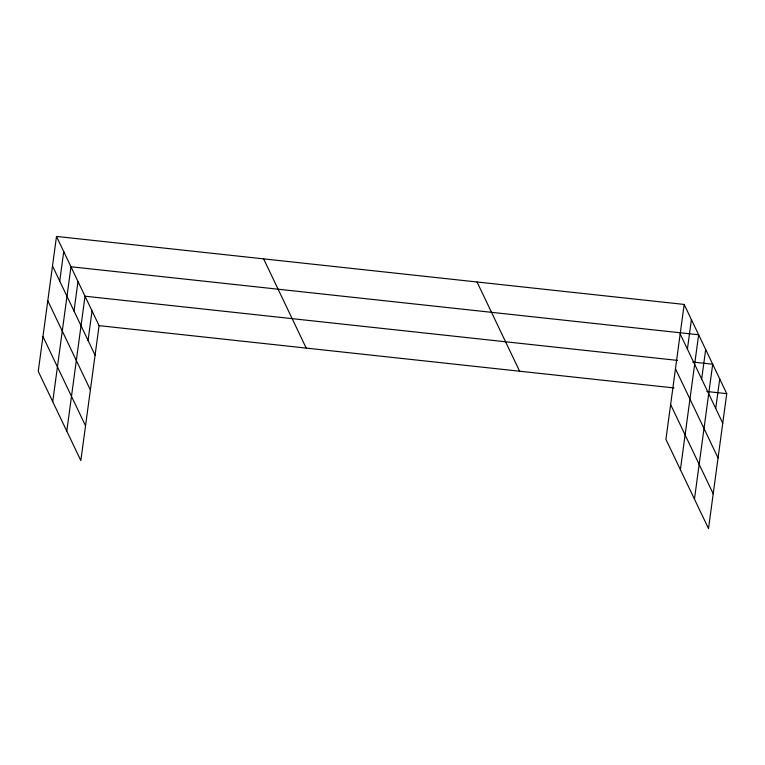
<?xml version="1.0" encoding="UTF-8"?>
<svg xmlns="http://www.w3.org/2000/svg" width="765" height="765" viewBox="0 0 765 765"><rect width="100%" height="100%" fill="white"/><g stroke="black" fill="none" stroke-linecap="round" stroke-linejoin="round"><path stroke-width="1.15" d="M56.495 236.423L38.25 371.341L80.832 460.568L99.077 325.651L56.495 236.423L684.168 304.432L726.75 393.659L708.505 528.577L665.923 439.349L684.168 304.432M59.737 281.128L63.734 251.589M52.728 401.682L70.973 266.765L698.646 334.764L680.401 469.681M74.004 311.011L78.001 281.482M66.785 431.125L85.02 296.208L677.589 360.411M88.061 340.463L92.049 310.925M687.41 349.127L691.407 319.598M701.677 379.019L705.674 349.49M694.457 499.134L712.693 364.207L692.803 362.055M715.734 408.462L719.722 378.933M99.077 325.651L674.089 387.951M706.86 391.498L726.75 393.659M680.171 333.961L722.753 423.188M675.466 368.74L718.058 457.967M670.628 404.57L713.21 493.798M477.035 281.989L519.617 371.216M263.619 258.866L306.21 348.094M52.498 265.952L95.09 355.18M47.793 300.731L90.385 389.959M42.955 336.562L85.537 425.789"/></g></svg>
